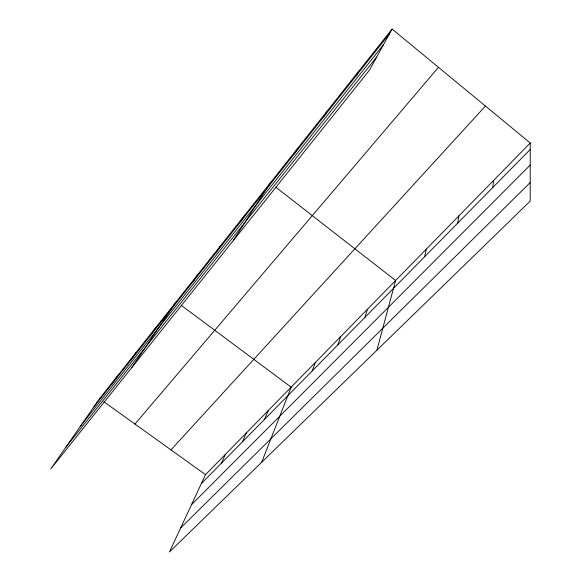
<?xml version="1.0" encoding="UTF-8"?>
<svg xmlns="http://www.w3.org/2000/svg" width="581" height="581" viewBox="0 0 581 581"><rect width="100%" height="100%" fill="white"/><g stroke="black" fill="none" stroke-linecap="round" stroke-linejoin="round"><path stroke-width="0.87" d="M530.242 143.006L530.177 201.149L169.463 551.95L205.507 474.655L530.242 143.006L392.088 29.05L99.554 398.646L50.758 468.976L369.385 70.301L392.088 29.05M492.833 187.46L493.472 180.568M457.712 223.14L458.896 215.871M424.66 256.715L426.338 249.126M376.909 350.205L395.617 280.5L275.924 187.3M364.933 317.393L367.41 309.303M337.866 344.889L340.677 336.61M312.186 370.969L315.294 362.529M261.675 462.28L291.168 387.171L181.308 305.388M264.602 419.315L268.204 410.622M242.509 441.749L246.322 432.968M221.455 463.144L225.443 454.291M355.732 76.329L358.753 71.172M324.002 116.374L327.459 110.71M294.197 153.994L298.031 147.886M233.279 240.599L270.303 182.921M240.432 221.848L244.877 215.035M216.117 252.532L220.809 245.451M193.081 281.611L197.983 274.283M131.647 367.766L176.312 301.67M150.457 335.411L155.708 327.706M130.696 360.343L136.092 352.485M111.879 384.099L117.391 376.11M93.933 406.744L389.575 33.611M80.57 426.004L383.496 44.657M65.922 447.123L376.655 57.083M134.959 424.05L438.473 67.316M170.981 449.883L485.44 106.054M201.353 483.566L530.235 149.462M191.469 504.758L530.221 165.069M180.647 527.962L530.199 182.572M103.817 401.703L205.507 474.655"/></g></svg>
